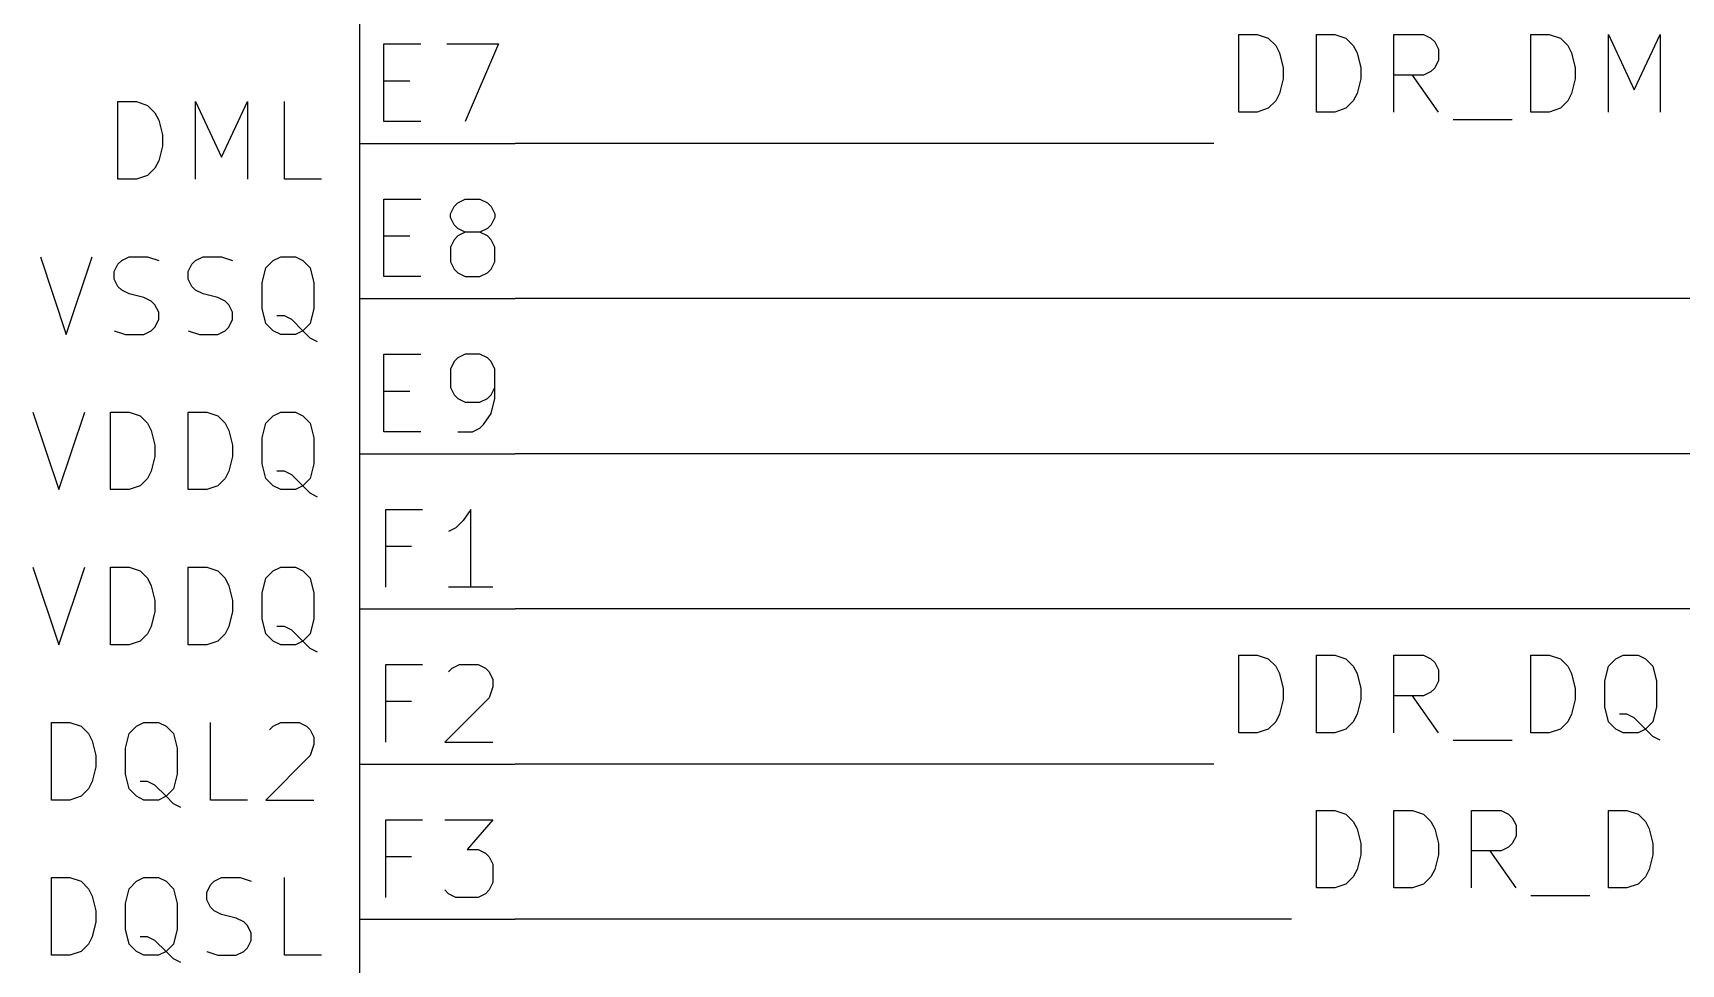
# Model space of a CAD drawing. Header units: millimetres. Extents: x 3 to 246, y -195 to -4.
# Drawn here: x 61.96 to 88.92, y -89.63 to -74.39 of the extents above; entities that cross this region are included whole.
import ezdxf

# ---------------------------------------------------------------- set-up
doc = ezdxf.new("R2010")
doc.units = ezdxf.units.MM
for name, color, linetype in [('GREENSIXTYFIVE', 129, 'CONTINUOUS'), ('LIGHTGREEN', 92, 'CONTINUOUS'), ('LIGHTRED', 12, 'CONTINUOUS'), ('RED', 14, 'CONTINUOUS'), ('REDSIX', 19, 'CONTINUOUS')]:
    doc.layers.add(name, color=color, linetype=linetype)

msp = doc.modelspace()

# ---------------------------------------------------------------- linework, layer by layer
at = {"layer": 'GREENSIXTYFIVE', "linetype": 'CONTINUOUS'}
for p, q in [((63.3548, -76.7875), (63.3548, -75.5175)), ((63.3548, -75.5175), (63.6572, -75.5175)), ((63.6572, -75.5175), (63.8386, -75.578)), ((63.8386, -75.578), (63.9596, -75.699)), ((63.9596, -75.699), (64.0201, -75.8199)), ((64.6248, -76.7875), (64.6248, -75.5175)), ((64.6248, -75.5175), (65.0482, -76.4247)), ((65.0482, -76.4247), (65.4715, -75.5175)), ((65.4715, -75.5175), (65.4715, -76.7875)), ((66.0762, -76.7875), (66.0762, -75.5175)), ((64.0201, -75.8199), (64.0805, -76.0618)), ((64.0805, -76.2432), (64.0201, -76.4851)), ((64.0805, -76.0618), (64.0805, -76.2432)), ((64.0201, -76.4851), (63.9596, -76.6061)), ((63.6572, -76.7875), (63.3548, -76.7875)), ((63.8386, -76.7271), (63.6572, -76.7875)), ((63.9596, -76.6061), (63.8386, -76.7271)), ((66.681, -76.7875), (66.0762, -76.7875)), ((62.0848, -78.0575), (62.5081, -79.3275)), ((62.5081, -79.3275), (62.9315, -78.0575)), ((63.2944, -78.2994), (63.3548, -78.1785)), ((63.3548, -78.1785), (63.4153, -78.118)), ((63.4153, -78.118), (63.5363, -78.0575)), ((63.5363, -78.0575), (63.8386, -78.0575)), ((63.8386, -78.0575), (64.0201, -78.118)), ((64.5039, -78.2994), (64.5643, -78.1785)), ((64.5643, -78.1785), (64.6248, -78.118)), ((64.6248, -78.118), (64.7458, -78.0575)), ((64.7458, -78.0575), (65.0481, -78.0575)), ((65.0481, -78.0575), (65.2296, -78.118)), ((65.7738, -78.239), (65.8948, -78.118)), ((65.8948, -78.118), (66.0157, -78.0575)), ((66.0157, -78.0575), (66.2576, -78.0575)), ((66.2576, -78.0575), (66.3786, -78.118)), ((66.3786, -78.118), (66.4995, -78.239)), ((63.2944, -78.4204), (63.2944, -78.2994)), ((63.3548, -78.5413), (63.2944, -78.4204)), ((64.5039, -78.4204), (64.5039, -78.2994)), ((64.5643, -78.5413), (64.5039, -78.4204)), ((65.7134, -78.4809), (65.7738, -78.239)), ((66.4995, -78.239), (66.56, -78.4809)), ((63.4153, -78.6018), (63.3548, -78.5413)), ((63.5363, -78.6623), (63.4153, -78.6018)), ((63.7782, -78.7228), (63.5363, -78.6623)), ((64.6248, -78.6018), (64.5643, -78.5413)), ((64.7458, -78.6623), (64.6248, -78.6018)), ((64.9877, -78.7228), (64.7458, -78.6623)), ((65.7134, -78.9042), (65.7134, -78.4809)), ((66.56, -78.4809), (66.56, -78.9042)), ((63.8991, -78.7832), (63.7782, -78.7228)), ((63.9596, -78.8437), (63.8991, -78.7832)), ((64.0201, -78.9647), (63.9596, -78.8437)), ((64.0201, -79.0856), (64.0201, -78.9647)), ((65.1086, -78.7832), (64.9877, -78.7228)), ((65.1691, -78.8437), (65.1086, -78.7832)), ((65.2296, -78.9647), (65.1691, -78.8437)), ((65.2296, -79.0856), (65.2296, -78.9647)), ((65.7738, -79.1461), (65.7134, -78.9042)), ((66.56, -78.9042), (66.4995, -79.1461)), ((63.8991, -79.2671), (63.9596, -79.2066)), ((63.9596, -79.2066), (64.0201, -79.0856)), ((65.1086, -79.2671), (65.1691, -79.2066)), ((65.1691, -79.2066), (65.2296, -79.0856)), ((65.8948, -79.2671), (65.7738, -79.1461)), ((66.0762, -79.0251), (65.9553, -79.0251)), ((66.1972, -79.0856), (66.0762, -79.0251)), ((66.3786, -79.2671), (66.1972, -79.0856)), ((66.4995, -79.1461), (66.3786, -79.2671)), ((63.2944, -79.2671), (63.4758, -79.3275)), ((63.4758, -79.3275), (63.7782, -79.3275)), ((63.7782, -79.3275), (63.8991, -79.2671)), ((64.5039, -79.2671), (64.6853, -79.3275)), ((64.6853, -79.3275), (64.9877, -79.3275)), ((64.9877, -79.3275), (65.1086, -79.2671)), ((66.0157, -79.3275), (65.8948, -79.2671)), ((66.2576, -79.3275), (66.0157, -79.3275)), ((66.3786, -79.2671), (66.2576, -79.3275)), ((66.4995, -79.388), (66.3786, -79.2671)), ((66.6205, -79.4485), (66.4995, -79.388)), ((61.9638, -80.5975), (62.3871, -81.8675)), ((62.3871, -81.8675), (62.8105, -80.5975)), ((63.2338, -81.8675), (63.2338, -80.5975)), ((63.2338, -80.5975), (63.5362, -80.5975)), ((63.5362, -80.5975), (63.7176, -80.658)), ((64.5038, -81.8675), (64.5038, -80.5975)), ((64.5038, -80.5975), (64.8062, -80.5975)), ((64.8062, -80.5975), (64.9876, -80.658)), ((65.8948, -80.658), (66.0157, -80.5975)), ((66.0157, -80.5975), (66.2576, -80.5975)), ((66.2576, -80.5975), (66.3786, -80.658)), ((63.7176, -80.658), (63.8386, -80.779)), ((63.8386, -80.779), (63.8991, -80.8999)), ((64.9876, -80.658), (65.1086, -80.779)), ((65.1086, -80.779), (65.1691, -80.8999)), ((65.7134, -81.0209), (65.7738, -80.779)), ((65.7738, -80.779), (65.8948, -80.658)), ((66.3786, -80.658), (66.4995, -80.779)), ((66.4995, -80.779), (66.56, -81.0209)), ((63.8991, -80.8999), (63.9595, -81.1418)), ((63.9595, -81.1418), (63.9595, -81.3232)), ((65.1691, -80.8999), (65.2295, -81.1418)), ((65.2295, -81.1418), (65.2295, -81.3232)), ((65.7134, -81.4442), (65.7134, -81.0209)), ((66.56, -81.0209), (66.56, -81.4442)), ((63.9595, -81.3232), (63.8991, -81.5651)), ((65.2295, -81.3232), (65.1691, -81.5651)), ((63.8991, -81.5651), (63.8386, -81.6861)), ((65.1691, -81.5651), (65.1086, -81.6861)), ((65.7738, -81.6861), (65.7134, -81.4442)), ((66.0762, -81.5651), (65.9553, -81.5651)), ((66.1972, -81.6256), (66.0762, -81.5651)), ((66.3786, -81.8071), (66.1972, -81.6256)), ((66.56, -81.4442), (66.4995, -81.6861)), ((63.5362, -81.8675), (63.2338, -81.8675)), ((63.7176, -81.8071), (63.5362, -81.8675)), ((63.8386, -81.6861), (63.7176, -81.8071)), ((64.8062, -81.8675), (64.5038, -81.8675)), ((64.9876, -81.8071), (64.8062, -81.8675)), ((65.1086, -81.6861), (64.9876, -81.8071)), ((65.8948, -81.8071), (65.7738, -81.6861)), ((66.0157, -81.8675), (65.8948, -81.8071)), ((66.2576, -81.8675), (66.0157, -81.8675)), ((66.3786, -81.8071), (66.2576, -81.8675)), ((66.4995, -81.6861), (66.3786, -81.8071)), ((66.4995, -81.928), (66.3786, -81.8071)), ((66.6205, -81.9885), (66.4995, -81.928)), ((61.9638, -83.1375), (62.3871, -84.4075)), ((62.3871, -84.4075), (62.8105, -83.1375)), ((63.2338, -84.4075), (63.2338, -83.1375)), ((63.2338, -83.1375), (63.5362, -83.1375)), ((63.5362, -83.1375), (63.7176, -83.198)), ((63.7176, -83.198), (63.8386, -83.319)), ((64.5038, -84.4075), (64.5038, -83.1375)), ((64.5038, -83.1375), (64.8062, -83.1375)), ((64.8062, -83.1375), (64.9876, -83.198)), ((64.9876, -83.198), (65.1086, -83.319)), ((65.7738, -83.319), (65.8948, -83.198)), ((65.8948, -83.198), (66.0157, -83.1375)), ((66.0157, -83.1375), (66.2576, -83.1375)), ((66.2576, -83.1375), (66.3786, -83.198)), ((66.3786, -83.198), (66.4995, -83.319)), ((63.8386, -83.319), (63.8991, -83.4399)), ((63.8991, -83.4399), (63.9595, -83.6818)), ((65.1086, -83.319), (65.1691, -83.4399)), ((65.1691, -83.4399), (65.2295, -83.6818)), ((65.7134, -83.5609), (65.7738, -83.319)), ((65.7134, -83.9842), (65.7134, -83.5609)), ((66.4995, -83.319), (66.56, -83.5609)), ((66.56, -83.5609), (66.56, -83.9842)), ((63.9595, -83.6818), (63.9595, -83.8632)), ((65.2295, -83.6818), (65.2295, -83.8632)), ((63.8991, -84.1051), (63.8386, -84.2261)), ((63.9595, -83.8632), (63.8991, -84.1051)), ((65.1691, -84.1051), (65.1086, -84.2261)), ((65.2295, -83.8632), (65.1691, -84.1051)), ((65.7738, -84.2261), (65.7134, -83.9842)), ((66.0762, -84.1051), (65.9553, -84.1051)), ((66.1972, -84.1656), (66.0762, -84.1051)), ((66.56, -83.9842), (66.4995, -84.2261)), ((63.7176, -84.3471), (63.5362, -84.4075)), ((63.8386, -84.2261), (63.7176, -84.3471)), ((64.9876, -84.3471), (64.8062, -84.4075)), ((65.1086, -84.2261), (64.9876, -84.3471)), ((65.8948, -84.3471), (65.7738, -84.2261)), ((66.0157, -84.4075), (65.8948, -84.3471)), ((66.3786, -84.3471), (66.1972, -84.1656)), ((66.3786, -84.3471), (66.2576, -84.4075)), ((66.4995, -84.2261), (66.3786, -84.3471)), ((66.4995, -84.468), (66.3786, -84.3471)), ((63.5362, -84.4075), (63.2338, -84.4075)), ((64.8062, -84.4075), (64.5038, -84.4075)), ((66.2576, -84.4075), (66.0157, -84.4075)), ((66.6205, -84.5285), (66.4995, -84.468)), ((62.2662, -86.9475), (62.2662, -85.6775)), ((62.2662, -85.6775), (62.5686, -85.6775)), ((62.5686, -85.6775), (62.75, -85.738)), ((63.6572, -85.738), (63.7781, -85.6775)), ((63.7781, -85.6775), (64.02, -85.6775)), ((64.02, -85.6775), (64.141, -85.738)), ((64.8667, -86.9475), (64.8667, -85.6775)), ((65.8948, -85.738), (66.0158, -85.6775)), ((66.0158, -85.6775), (66.3182, -85.6775)), ((66.3182, -85.6775), (66.4391, -85.738)), ((62.75, -85.738), (62.871, -85.859)), ((62.871, -85.859), (62.9315, -85.9799)), ((62.9315, -85.9799), (62.9919, -86.2218)), ((63.4758, -86.1009), (63.5362, -85.859)), ((63.5362, -85.859), (63.6572, -85.738)), ((64.141, -85.738), (64.2619, -85.859)), ((64.2619, -85.859), (64.3224, -86.1009)), ((65.8344, -85.7985), (65.8948, -85.738)), ((66.4391, -85.738), (66.4996, -85.7985)), ((66.4996, -85.7985), (66.5601, -85.9194)), ((66.5601, -85.9194), (66.5601, -86.0404)), ((62.9919, -86.2218), (62.9919, -86.4032)), ((63.4758, -86.5242), (63.4758, -86.1009)), ((64.3224, -86.1009), (64.3224, -86.5242)), ((66.4996, -86.2218), (65.7739, -86.9475)), ((66.5601, -86.0404), (66.4996, -86.2218)), ((62.9919, -86.4032), (62.9315, -86.6451)), ((63.5362, -86.7661), (63.4758, -86.5242)), ((64.3224, -86.5242), (64.2619, -86.7661)), ((62.871, -86.7661), (62.75, -86.8871)), ((62.9315, -86.6451), (62.871, -86.7661)), ((63.6572, -86.8871), (63.5362, -86.7661)), ((63.8386, -86.6451), (63.7177, -86.6451)), ((63.9596, -86.7056), (63.8386, -86.6451)), ((64.141, -86.8871), (63.9596, -86.7056)), ((64.2619, -86.7661), (64.141, -86.8871)), ((62.5686, -86.9475), (62.2662, -86.9475)), ((62.75, -86.8871), (62.5686, -86.9475)), ((63.7781, -86.9475), (63.6572, -86.8871)), ((64.02, -86.9475), (63.7781, -86.9475)), ((64.141, -86.8871), (64.02, -86.9475)), ((64.2619, -87.008), (64.141, -86.8871)), ((64.3829, -87.0685), (64.2619, -87.008)), ((65.4715, -86.9475), (64.8667, -86.9475)), ((65.7739, -86.9475), (66.5601, -86.9475)), ((62.2662, -89.4875), (62.2662, -88.2175)), ((62.2662, -88.2175), (62.5686, -88.2175)), ((62.5686, -88.2175), (62.75, -88.278)), ((62.75, -88.278), (62.871, -88.399)), ((62.871, -88.399), (62.9315, -88.5199)), ((63.4758, -88.6409), (63.5362, -88.399)), ((63.5362, -88.399), (63.6572, -88.278)), ((63.6572, -88.278), (63.7781, -88.2175)), ((63.7781, -88.2175), (64.02, -88.2175)), ((64.02, -88.2175), (64.141, -88.278)), ((64.141, -88.278), (64.2619, -88.399)), ((64.2619, -88.399), (64.3224, -88.6409)), ((64.8063, -88.4594), (64.8667, -88.3385)), ((64.8667, -88.3385), (64.9272, -88.278)), ((64.9272, -88.278), (65.0482, -88.2175)), ((65.0482, -88.2175), (65.3505, -88.2175)), ((65.3505, -88.2175), (65.532, -88.278)), ((66.0762, -89.4875), (66.0762, -88.2175)), ((62.9315, -88.5199), (62.9919, -88.7618)), ((63.4758, -89.0642), (63.4758, -88.6409)), ((64.3224, -88.6409), (64.3224, -89.0642)), ((64.8063, -88.5804), (64.8063, -88.4594)), ((64.8667, -88.7013), (64.8063, -88.5804)), ((62.9919, -88.9432), (62.9315, -89.1851)), ((62.9919, -88.7618), (62.9919, -88.9432)), ((64.9272, -88.7618), (64.8667, -88.7013)), ((65.0482, -88.8223), (64.9272, -88.7618)), ((65.2901, -88.8828), (65.0482, -88.8223)), ((65.411, -88.9432), (65.2901, -88.8828)), ((65.4715, -89.0037), (65.411, -88.9432)), ((62.9315, -89.1851), (62.871, -89.3061)), ((63.5362, -89.3061), (63.4758, -89.0642)), ((63.8386, -89.1851), (63.7177, -89.1851)), ((63.9596, -89.2456), (63.8386, -89.1851)), ((64.3224, -89.0642), (64.2619, -89.3061)), ((65.532, -89.1247), (65.4715, -89.0037)), ((65.532, -89.2456), (65.532, -89.1247)), ((62.5686, -89.4875), (62.2662, -89.4875)), ((62.75, -89.4271), (62.5686, -89.4875)), ((62.871, -89.3061), (62.75, -89.4271)), ((63.6572, -89.4271), (63.5362, -89.3061)), ((63.7781, -89.4875), (63.6572, -89.4271)), ((64.02, -89.4875), (63.7781, -89.4875)), ((64.141, -89.4271), (63.9596, -89.2456)), ((64.141, -89.4271), (64.02, -89.4875)), ((64.2619, -89.3061), (64.141, -89.4271)), ((64.2619, -89.548), (64.141, -89.4271)), ((64.8063, -89.4271), (64.9877, -89.4875)), ((64.9877, -89.4875), (65.2901, -89.4875)), ((65.2901, -89.4875), (65.411, -89.4271)), ((65.411, -89.4271), (65.4715, -89.3666)), ((65.4715, -89.3666), (65.532, -89.2456)), ((66.681, -89.4875), (66.0762, -89.4875)), ((64.3829, -89.6085), (64.2619, -89.548))]:
    msp.add_line(p, q, dxfattribs=at)
at = {"layer": 'LIGHTGREEN', "linetype": 'CONTINUOUS'}
for p, q in [((81.28, -76.2), (69.85, -76.2)), ((97.79, -78.74), (69.85, -78.74)), ((90.17, -81.28), (69.85, -81.28)), ((104.14, -83.82), (69.85, -83.82)), ((81.28, -86.36), (69.85, -86.36)), ((82.55, -88.9), (69.85, -88.9))]:
    msp.add_line(p, q, dxfattribs=at)
at = {"layer": 'LIGHTRED', "linetype": 'CONTINUOUS'}
for p, q in [((67.7031, -75.8413), (67.7031, -74.5713)), ((67.7031, -74.5713), (68.3079, -74.5713)), ((68.7312, -74.5713), (69.5778, -74.5713)), ((69.5778, -74.5713), (69.0336, -75.8413)), ((67.7031, -75.1761), (68.1265, -75.1761)), ((68.3079, -75.8413), (67.7031, -75.8413)), ((67.7031, -78.3813), (67.7031, -77.1113)), ((67.7031, -77.1113), (68.3079, -77.1113)), ((68.7917, -77.3532), (68.8521, -77.2323)), ((68.7917, -77.4137), (68.7917, -77.3532)), ((68.8521, -77.2323), (68.9126, -77.1718)), ((68.9126, -77.1718), (69.0336, -77.1113)), ((69.0336, -77.1113), (69.2755, -77.1113)), ((69.2755, -77.1113), (69.3964, -77.1718)), ((69.3964, -77.1718), (69.4569, -77.2323)), ((69.4569, -77.2323), (69.5174, -77.3532)), ((69.5174, -77.3532), (69.5174, -77.4137)), ((68.8521, -77.5347), (68.7917, -77.4137)), ((68.9126, -77.5951), (68.8521, -77.5347)), ((69.0336, -77.6556), (68.9126, -77.5951)), ((69.3964, -77.5951), (69.2755, -77.6556)), ((69.4569, -77.5347), (69.3964, -77.5951)), ((69.5174, -77.4137), (69.4569, -77.5347)), ((67.7031, -77.7161), (68.1265, -77.7161)), ((68.8521, -77.7766), (68.7917, -77.8975)), ((68.7917, -77.8975), (68.7917, -78.1394)), ((68.9126, -77.7161), (68.8521, -77.7766)), ((69.0336, -77.6556), (68.9126, -77.7161)), ((69.2755, -77.6556), (69.0336, -77.6556)), ((69.3964, -77.7161), (69.2755, -77.6556)), ((69.4569, -77.7766), (69.3964, -77.7161)), ((69.5174, -77.8975), (69.4569, -77.7766)), ((69.5174, -78.1394), (69.5174, -77.8975)), ((68.7917, -78.1394), (68.8521, -78.2604)), ((69.4569, -78.2604), (69.5174, -78.1394)), ((68.3079, -78.3813), (67.7031, -78.3813)), ((68.8521, -78.2604), (68.9126, -78.3209)), ((68.9126, -78.3209), (69.0336, -78.3813)), ((69.0336, -78.3813), (69.2755, -78.3813)), ((69.2755, -78.3813), (69.3964, -78.3209)), ((69.3964, -78.3209), (69.4569, -78.2604)), ((67.7031, -80.9213), (67.7031, -79.6513)), ((67.7031, -79.6513), (68.3079, -79.6513)), ((68.8521, -79.7723), (68.7917, -79.8932)), ((68.9126, -79.7118), (68.8521, -79.7723)), ((69.0336, -79.6513), (68.9126, -79.7118)), ((69.2755, -79.6513), (69.0336, -79.6513)), ((69.3964, -79.7118), (69.2755, -79.6513)), ((69.4569, -79.7723), (69.3964, -79.7118)), ((69.5174, -79.8932), (69.4569, -79.7723)), ((68.7917, -79.8932), (68.7917, -80.1956)), ((69.5174, -80.377), (69.5174, -79.8932)), ((67.7031, -80.2561), (68.1265, -80.2561)), ((68.7917, -80.1956), (68.8521, -80.3166)), ((68.8521, -80.3166), (68.9126, -80.377)), ((69.3964, -80.377), (69.4569, -80.3166)), ((69.4569, -80.3166), (69.5174, -80.1956)), ((68.9126, -80.377), (69.0336, -80.4375)), ((69.0336, -80.4375), (69.2755, -80.4375)), ((69.2755, -80.4375), (69.3964, -80.377)), ((69.4569, -80.6189), (69.5174, -80.377)), ((69.1545, -80.9213), (69.2755, -80.8609)), ((69.2755, -80.8609), (69.3359, -80.8004)), ((69.3359, -80.8004), (69.4569, -80.6189)), ((68.3079, -80.9213), (67.7031, -80.9213)), ((68.9126, -80.9213), (69.1545, -80.9213)), ((67.7333, -83.4613), (67.7333, -82.1913)), ((67.7333, -82.1913), (68.3381, -82.1913)), ((69.1243, -82.1913), (69.0034, -82.3728)), ((69.1243, -83.4613), (69.1243, -82.1913)), ((69.0034, -82.3728), (68.8824, -82.4937)), ((68.8824, -82.4937), (68.7615, -82.5542)), ((68.1567, -82.7961), (67.7333, -82.7961)), ((69.4872, -83.4613), (68.7615, -83.4613)), ((67.7333, -86.0013), (67.7333, -84.7313)), ((67.7333, -84.7313), (68.3381, -84.7313)), ((68.7615, -84.8523), (68.8219, -84.7918)), ((68.8219, -84.7918), (68.9429, -84.7313)), ((68.9429, -84.7313), (69.2453, -84.7313)), ((69.2453, -84.7313), (69.3662, -84.7918)), ((69.3662, -84.7918), (69.4267, -84.8523)), ((69.4267, -84.8523), (69.4872, -84.9732)), ((69.4872, -85.0942), (69.4267, -85.2756)), ((69.4872, -84.9732), (69.4872, -85.0942)), ((68.1567, -85.3361), (67.7333, -85.3361)), ((69.4267, -85.2756), (68.701, -86.0013)), ((68.701, -86.0013), (69.4872, -86.0013)), ((67.7333, -88.5413), (67.7333, -87.2713)), ((67.7333, -87.2713), (68.3381, -87.2713)), ((68.701, -87.2713), (69.4872, -87.2713)), ((69.4872, -87.2713), (69.0638, -87.7551)), ((68.1567, -87.8761), (67.7333, -87.8761)), ((69.0638, -87.7551), (69.2453, -87.7551)), ((69.2453, -87.7551), (69.3662, -87.8156)), ((69.3662, -87.8156), (69.4267, -87.8761)), ((69.4267, -87.8761), (69.4872, -87.997)), ((69.4872, -87.997), (69.4872, -88.2994)), ((68.7615, -88.4809), (68.701, -88.4204)), ((69.4267, -88.4204), (69.3662, -88.4809)), ((69.4872, -88.2994), (69.4267, -88.4204)), ((68.8824, -88.5413), (68.7615, -88.4809)), ((69.2453, -88.5413), (68.8824, -88.5413)), ((69.3662, -88.4809), (69.2453, -88.5413))]:
    msp.add_line(p, q, dxfattribs=at)
at = {"layer": 'RED', "linetype": 'CONTINUOUS'}
for p, q in [((67.31, -129.54), (67.31, -5.08)), ((67.31, -76.2), (69.85, -76.2)), ((67.31, -78.74), (69.85, -78.74)), ((67.31, -81.28), (69.85, -81.28)), ((67.31, -83.82), (69.85, -83.82)), ((67.31, -86.36), (69.85, -86.36)), ((67.31, -88.9), (69.85, -88.9))]:
    msp.add_line(p, q, dxfattribs=at)
at = {"layer": 'REDSIX', "linetype": 'CONTINUOUS'}
for p, q in [((81.6867, -75.6869), (81.6867, -74.4169)), ((81.6867, -74.4169), (81.9891, -74.4169)), ((81.9891, -74.4169), (82.1705, -74.4774)), ((82.1705, -74.4774), (82.2915, -74.5984)), ((82.2915, -74.5984), (82.352, -74.7193)), ((82.9567, -75.6869), (82.9567, -74.4169)), ((82.9567, -74.4169), (83.2591, -74.4169)), ((83.2591, -74.4169), (83.4405, -74.4774)), ((83.4405, -74.4774), (83.5615, -74.5984)), ((83.5615, -74.5984), (83.622, -74.7193)), ((84.2267, -75.6869), (84.2267, -74.4169)), ((84.2267, -74.4169), (84.7105, -74.4169)), ((84.7105, -74.4169), (84.8315, -74.4774)), ((84.8315, -74.4774), (84.892, -74.5379)), ((84.892, -74.5379), (84.9524, -74.6588)), ((84.9524, -74.6588), (84.9524, -74.8403)), ((86.4643, -75.6869), (86.4643, -74.4169)), ((86.4643, -74.4169), (86.7667, -74.4169)), ((86.7667, -74.4169), (86.9481, -74.4774)), ((86.9481, -74.4774), (87.0691, -74.5984)), ((87.0691, -74.5984), (87.1296, -74.7193)), ((87.7343, -75.6869), (87.7343, -74.4169)), ((87.7343, -74.4169), (88.1577, -75.3241)), ((88.1577, -75.3241), (88.581, -74.4169)), ((88.581, -74.4169), (88.581, -75.6869)), ((82.352, -74.7193), (82.4124, -74.9612)), ((83.622, -74.7193), (83.6824, -74.9612)), ((84.9524, -74.8403), (84.892, -74.9612)), ((87.1296, -74.7193), (87.19, -74.9612)), ((82.4124, -75.1426), (82.352, -75.3845)), ((82.4124, -74.9612), (82.4124, -75.1426)), ((83.6824, -75.1426), (83.622, -75.3845)), ((83.6824, -74.9612), (83.6824, -75.1426)), ((84.7105, -75.0822), (84.2267, -75.0822)), ((84.9524, -75.6869), (84.5291, -75.0822)), ((84.8315, -75.0217), (84.7105, -75.0822)), ((84.892, -74.9612), (84.8315, -75.0217)), ((87.19, -75.1426), (87.1296, -75.3845)), ((87.19, -74.9612), (87.19, -75.1426)), ((82.352, -75.3845), (82.2915, -75.5055)), ((83.622, -75.3845), (83.5615, -75.5055)), ((87.1296, -75.3845), (87.0691, -75.5055)), ((81.9891, -75.6869), (81.6867, -75.6869)), ((82.1705, -75.6265), (81.9891, -75.6869)), ((82.2915, -75.5055), (82.1705, -75.6265)), ((83.2591, -75.6869), (82.9567, -75.6869)), ((83.4405, -75.6265), (83.2591, -75.6869)), ((83.5615, -75.5055), (83.4405, -75.6265)), ((86.7667, -75.6869), (86.4643, -75.6869)), ((86.9481, -75.6265), (86.7667, -75.6869)), ((87.0691, -75.5055), (86.9481, -75.6265)), ((85.1944, -75.8079), (86.162, -75.8079)), ((81.6867, -85.8469), (81.6867, -84.5769)), ((81.6867, -84.5769), (81.9891, -84.5769)), ((81.9891, -84.5769), (82.1705, -84.6374)), ((82.1705, -84.6374), (82.2915, -84.7584)), ((82.9567, -85.8469), (82.9567, -84.5769)), ((82.9567, -84.5769), (83.2591, -84.5769)), ((83.2591, -84.5769), (83.4405, -84.6374)), ((83.4405, -84.6374), (83.5615, -84.7584)), ((84.2267, -85.8469), (84.2267, -84.5769)), ((84.2267, -84.5769), (84.7105, -84.5769)), ((84.7105, -84.5769), (84.8315, -84.6374)), ((84.8315, -84.6374), (84.892, -84.6979)), ((86.4643, -85.8469), (86.4643, -84.5769)), ((86.4643, -84.5769), (86.7667, -84.5769)), ((86.7667, -84.5769), (86.9481, -84.6374)), ((86.9481, -84.6374), (87.0691, -84.7584)), ((87.7343, -84.7584), (87.8553, -84.6374)), ((87.8553, -84.6374), (87.9762, -84.5769)), ((87.9762, -84.5769), (88.2181, -84.5769)), ((88.2181, -84.5769), (88.3391, -84.6374)), ((88.3391, -84.6374), (88.46, -84.7584)), ((82.2915, -84.7584), (82.352, -84.8793)), ((82.352, -84.8793), (82.4124, -85.1212)), ((83.5615, -84.7584), (83.622, -84.8793)), ((83.622, -84.8793), (83.6824, -85.1212)), ((84.892, -84.6979), (84.9524, -84.8188)), ((84.9524, -84.8188), (84.9524, -85.0003)), ((87.0691, -84.7584), (87.1296, -84.8793)), ((87.1296, -84.8793), (87.19, -85.1212)), ((87.6739, -85.0003), (87.7343, -84.7584)), ((88.46, -84.7584), (88.5205, -85.0003)), ((82.4124, -85.1212), (82.4124, -85.3026)), ((83.6824, -85.1212), (83.6824, -85.3026)), ((84.8315, -85.1817), (84.7105, -85.2422)), ((84.892, -85.1212), (84.8315, -85.1817)), ((84.9524, -85.0003), (84.892, -85.1212)), ((87.19, -85.1212), (87.19, -85.3026)), ((87.6739, -85.4236), (87.6739, -85.0003)), ((88.5205, -85.0003), (88.5205, -85.4236)), ((82.4124, -85.3026), (82.352, -85.5445)), ((83.6824, -85.3026), (83.622, -85.5445)), ((84.7105, -85.2422), (84.2267, -85.2422)), ((84.9524, -85.8469), (84.5291, -85.2422)), ((87.19, -85.3026), (87.1296, -85.5445)), ((87.7343, -85.6655), (87.6739, -85.4236)), ((88.5205, -85.4236), (88.46, -85.6655)), ((82.2915, -85.6655), (82.1705, -85.7865)), ((82.352, -85.5445), (82.2915, -85.6655)), ((83.5615, -85.6655), (83.4405, -85.7865)), ((83.622, -85.5445), (83.5615, -85.6655)), ((87.0691, -85.6655), (86.9481, -85.7865)), ((87.1296, -85.5445), (87.0691, -85.6655)), ((87.8553, -85.7865), (87.7343, -85.6655)), ((88.0367, -85.5445), (87.9158, -85.5445)), ((88.1577, -85.605), (88.0367, -85.5445)), ((88.3391, -85.7865), (88.1577, -85.605)), ((88.46, -85.6655), (88.3391, -85.7865)), ((81.9891, -85.8469), (81.6867, -85.8469)), ((82.1705, -85.7865), (81.9891, -85.8469)), ((83.2591, -85.8469), (82.9567, -85.8469)), ((83.4405, -85.7865), (83.2591, -85.8469)), ((85.1944, -85.9679), (86.162, -85.9679)), ((86.7667, -85.8469), (86.4643, -85.8469)), ((86.9481, -85.7865), (86.7667, -85.8469)), ((87.9762, -85.8469), (87.8553, -85.7865)), ((88.2181, -85.8469), (87.9762, -85.8469)), ((88.3391, -85.7865), (88.2181, -85.8469)), ((88.46, -85.9074), (88.3391, -85.7865)), ((88.581, -85.9679), (88.46, -85.9074)), ((82.9567, -88.3869), (82.9567, -87.1169)), ((82.9567, -87.1169), (83.2591, -87.1169)), ((83.2591, -87.1169), (83.4405, -87.1774)), ((83.4405, -87.1774), (83.5615, -87.2984)), ((83.5615, -87.2984), (83.622, -87.4193)), ((84.2267, -88.3869), (84.2267, -87.1169)), ((84.2267, -87.1169), (84.5291, -87.1169)), ((84.5291, -87.1169), (84.7105, -87.1774)), ((84.7105, -87.1774), (84.8315, -87.2984)), ((84.8315, -87.2984), (84.892, -87.4193)), ((85.4967, -88.3869), (85.4967, -87.1169)), ((85.4967, -87.1169), (85.9805, -87.1169)), ((85.9805, -87.1169), (86.1015, -87.1774)), ((86.1015, -87.1774), (86.162, -87.2379)), ((86.162, -87.2379), (86.2224, -87.3588)), ((87.7343, -88.3869), (87.7343, -87.1169)), ((87.7343, -87.1169), (88.0367, -87.1169)), ((88.0367, -87.1169), (88.2181, -87.1774)), ((88.2181, -87.1774), (88.3391, -87.2984)), ((88.3391, -87.2984), (88.3996, -87.4193)), ((83.622, -87.4193), (83.6824, -87.6612)), ((84.892, -87.4193), (84.9524, -87.6612)), ((86.2224, -87.5403), (86.162, -87.6612)), ((86.2224, -87.3588), (86.2224, -87.5403)), ((88.3996, -87.4193), (88.46, -87.6612)), ((83.6824, -87.8426), (83.622, -88.0845)), ((83.6824, -87.6612), (83.6824, -87.8426)), ((84.9524, -87.8426), (84.892, -88.0845)), ((84.9524, -87.6612), (84.9524, -87.8426)), ((85.9805, -87.7822), (85.4967, -87.7822)), ((86.2224, -88.3869), (85.7991, -87.7822)), ((86.1015, -87.7217), (85.9805, -87.7822)), ((86.162, -87.6612), (86.1015, -87.7217)), ((88.46, -87.8426), (88.3996, -88.0845)), ((88.46, -87.6612), (88.46, -87.8426)), ((83.622, -88.0845), (83.5615, -88.2055)), ((84.892, -88.0845), (84.8315, -88.2055)), ((88.3996, -88.0845), (88.3391, -88.2055)), ((83.2591, -88.3869), (82.9567, -88.3869)), ((83.4405, -88.3265), (83.2591, -88.3869)), ((83.5615, -88.2055), (83.4405, -88.3265)), ((84.5291, -88.3869), (84.2267, -88.3869)), ((84.7105, -88.3265), (84.5291, -88.3869)), ((84.8315, -88.2055), (84.7105, -88.3265)), ((88.0367, -88.3869), (87.7343, -88.3869)), ((88.2181, -88.3265), (88.0367, -88.3869)), ((88.3391, -88.2055), (88.2181, -88.3265)), ((86.4644, -88.5079), (87.432, -88.5079))]:
    msp.add_line(p, q, dxfattribs=at)

doc.saveas('drawing.dxf')
